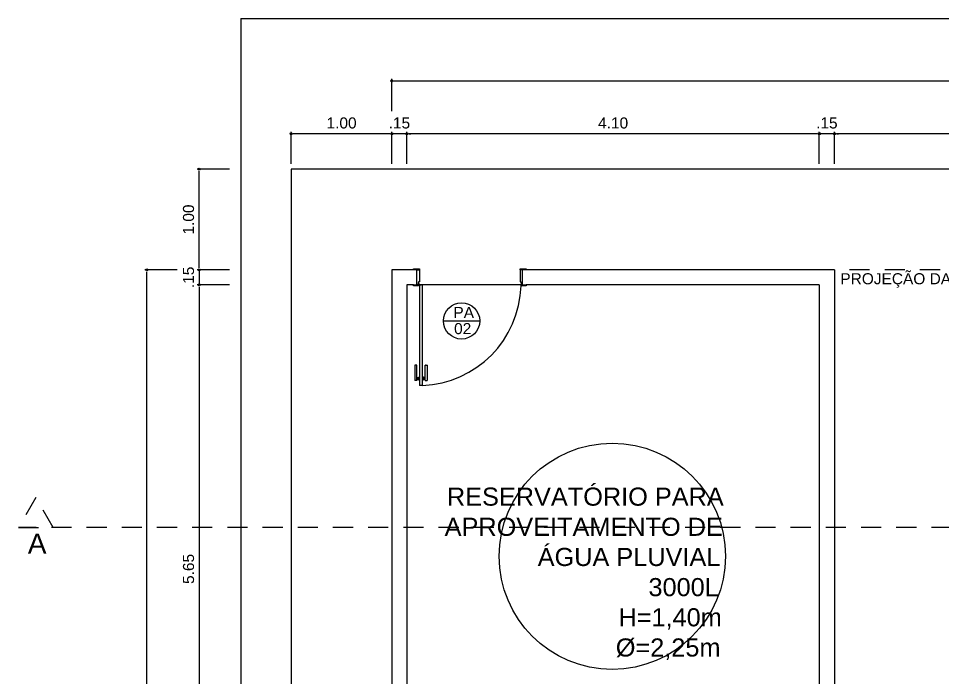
# Model space of a CAD drawing. Header units: millimetres. Extents: x 2125 to 3408, y 1171 to 1686.
# Drawn here: x 2412.9 to 2422.08, y 1450.55 to 1457.1 of the extents above; entities that cross this region are included whole.
import ezdxf

# ---------------------------------------------------------------- set-up
doc = ezdxf.new("R2010")
doc.units = ezdxf.units.MM
doc.linetypes.add('CONTORNO_QUADRO_T', pattern=[0.35, 0.2, -0.15])
for name, color, linetype in [('CALÇADA', 252, 'Continuous'), ('cotas', 7, 'Continuous'), ('ESQUADRIAS', 7, 'Continuous'), ('Esquadrias portas', 7, 'Continuous'), ('Layout_Equipamentos', 7, 'Continuous'), ('linha de corte', 1, 'Continuous'), ('PAREDE', 4, 'Continuous'), ('soleira piso', 7, 'Continuous'), ('TEXTO01', 7, 'Continuous')]:
    doc.layers.add(name, color=color, linetype=linetype)
doc.styles.add('ROMANS', font='arial.ttf')
doc.styles.add('TEXTO1', font='swissko.ttf', dxfattribs={"width": 0.6, "height": 0.1})
doc.dimstyles.new('ESCALA75', dxfattribs={"dimtxt": 0.11, "dimasz": 0.02, "dimexe": 0.02, "dimexo": 0.04, "dimgap": 0.05, "dimtad": 1, "dimzin": 4, "dimdsep": 46, "dimtxsty": 'ROMANS', "dimblk1": 'PPC', "dimblk2": 'PPC', "dimsah": 1, "dimcen": 0.02, "dimclrd": 7, "dimclre": 7, "dimclrt": 3, "dimazin": 1, "dimtfac": 1, "dimtix": 1, "dimtmove": 0, "dimatfit": 3, "dimldrblk": 'PPC', "dimfxl": 0, "dimtolj": 1, "dimtzin": 12, "dimarcsym": 0})

# ---------------------------------------------------------------- blocks, each defined once
blk = doc.blocks.new('PPC')
at = {"color": 2}
blk.add_circle((0, 0), 0.5, dxfattribs=at)
blk = doc.blocks.new('*D846')
at = {"layer": 'cotas', "color": 7, "lineweight": -2, "transparency": 16777216}
for p, q in [((2414.993, 1454.6006), (2414.673, 1454.6006)), ((2414.693, 1454.6206), (2414.693, 1454.6406)), ((2414.693, 1454.6006), (2414.693, 1454.4506)), ((2414.993, 1454.4506), (2414.673, 1454.4506)), ((2414.693, 1454.4306), (2414.693, 1454.4106))]:
    blk.add_line(p, q, dxfattribs=at)
at = {"layer": 'DEFPOINTS', "color": 0, "transparency": 16777216}
for p in [(2415.1726, 1454.6006), (2414.693, 1454.4506), (2415.3226, 1454.4506)]:
    blk.add_point(p, dxfattribs=at)
at = {"layer": 'cotas', "color": 7, "lineweight": -2, "transparency": 16777216, "xscale": 0.02, "yscale": 0.02, "zscale": 0.02}
for p, rotation in [((2414.693, 1454.6006), 270), ((2414.693, 1454.4506), 90)]:
    blk.add_blockref('PPC', p, dxfattribs=dict(at, rotation=rotation))
at = {"layer": 'cotas', "color": 3, "transparency": 16777216, "insert": (2414.5869, 1454.5256), "char_height": 0.11, "attachment_point": 5, "rotation": 90, "style": 'ROMANS'}
blk.add_mtext('\\A1;.15', dxfattribs=at)
blk = doc.blocks.new('*D865')
at = {"layer": 'cotas', "color": 7, "lineweight": -2, "transparency": 16777216}
for p, q in [((2421.0079, 1455.6544), (2421.0079, 1455.9744)), ((2428.0079, 1455.6544), (2428.0079, 1455.9744)), ((2427.9879, 1455.9544), (2421.0279, 1455.9544))]:
    blk.add_line(p, q, dxfattribs=at)
at = {"layer": 'DEFPOINTS', "color": 0, "transparency": 16777216}
for p in [(2421.0079, 1455.9544), (2421.0079, 1455.1643), (2428.0079, 1455.1643)]:
    blk.add_point(p, dxfattribs=at)
at = {"layer": 'cotas', "color": 7, "lineweight": -2, "transparency": 16777216, "xscale": 0.02, "yscale": 0.02, "zscale": 0.02, "rotation": 180}
blk.add_blockref('PPC', (2421.0079, 1455.9544), dxfattribs=at)
at = {"layer": 'cotas', "color": 7, "lineweight": -2, "transparency": 16777216, "xscale": 0.02, "yscale": 0.02, "zscale": 0.02}
blk.add_blockref('PPC', (2428.0079, 1455.9544), dxfattribs=at)
at = {"layer": 'cotas', "color": 3, "transparency": 16777216, "insert": (2424.5079, 1456.0606), "char_height": 0.11, "attachment_point": 5, "style": 'ROMANS'}
blk.add_mtext('\\A1;7.00', dxfattribs=at)
blk = doc.blocks.new('*D893')
at = {"layer": 'cotas', "color": 7, "lineweight": -2, "transparency": 16777216}
for p, q in [((2420.8579, 1455.6544), (2420.8579, 1455.9744)), ((2421.0079, 1455.6544), (2421.0079, 1455.9744)), ((2420.8379, 1455.9544), (2420.8179, 1455.9544)), ((2421.0079, 1455.9544), (2420.8579, 1455.9544)), ((2421.0279, 1455.9544), (2421.0479, 1455.9544))]:
    blk.add_line(p, q, dxfattribs=at)
at = {"layer": 'DEFPOINTS', "color": 0, "transparency": 16777216}
for p in [(2420.8579, 1455.9544), (2421.0079, 1455.1643), (2420.8579, 1455.0143)]:
    blk.add_point(p, dxfattribs=at)
at = {"layer": 'cotas', "color": 7, "lineweight": -2, "transparency": 16777216, "xscale": 0.02, "yscale": 0.02, "zscale": 0.02}
blk.add_blockref('PPC', (2420.8579, 1455.9544), dxfattribs=at)
at = {"layer": 'cotas', "color": 7, "lineweight": -2, "transparency": 16777216, "xscale": 0.02, "yscale": 0.02, "zscale": 0.02, "rotation": 180}
blk.add_blockref('PPC', (2421.0079, 1455.9544), dxfattribs=at)
at = {"layer": 'cotas', "color": 3, "transparency": 16777216, "insert": (2420.9329, 1456.0606), "char_height": 0.11, "attachment_point": 5, "style": 'ROMANS'}
blk.add_mtext('\\A1;.15', dxfattribs=at)
blk = doc.blocks.new('*D894')
at = {"layer": 'cotas', "color": 7, "lineweight": -2, "transparency": 16777216}
for p, q in [((2416.7579, 1455.6544), (2416.7579, 1455.9744)), ((2420.8579, 1455.6544), (2420.8579, 1455.9744)), ((2420.8379, 1455.9544), (2416.7779, 1455.9544))]:
    blk.add_line(p, q, dxfattribs=at)
at = {"layer": 'DEFPOINTS', "color": 0, "transparency": 16777216}
for p in [(2416.7579, 1455.9544), (2416.7579, 1455.0143), (2420.8579, 1455.0143)]:
    blk.add_point(p, dxfattribs=at)
at = {"layer": 'cotas', "color": 7, "lineweight": -2, "transparency": 16777216, "xscale": 0.02, "yscale": 0.02, "zscale": 0.02, "rotation": 180}
blk.add_blockref('PPC', (2416.7579, 1455.9544), dxfattribs=at)
at = {"layer": 'cotas', "color": 7, "lineweight": -2, "transparency": 16777216, "xscale": 0.02, "yscale": 0.02, "zscale": 0.02}
blk.add_blockref('PPC', (2420.8579, 1455.9544), dxfattribs=at)
at = {"layer": 'cotas', "color": 3, "transparency": 16777216, "insert": (2418.8079, 1456.0606), "char_height": 0.11, "attachment_point": 5, "style": 'ROMANS'}
blk.add_mtext('\\A1;4.10', dxfattribs=at)
blk = doc.blocks.new('*D895')
at = {"layer": 'cotas', "color": 7, "lineweight": -2, "transparency": 16777216}
for p, q in [((2416.6079, 1455.6544), (2416.6079, 1455.9744)), ((2416.7579, 1455.6544), (2416.7579, 1455.9744)), ((2416.5879, 1455.9544), (2416.5679, 1455.9544)), ((2416.7579, 1455.9544), (2416.6079, 1455.9544)), ((2416.7779, 1455.9544), (2416.7979, 1455.9544))]:
    blk.add_line(p, q, dxfattribs=at)
at = {"layer": 'DEFPOINTS', "color": 0, "transparency": 16777216}
for p in [(2416.6079, 1455.9544), (2416.6079, 1455.1643), (2416.7579, 1455.0143)]:
    blk.add_point(p, dxfattribs=at)
at = {"layer": 'cotas', "color": 7, "lineweight": -2, "transparency": 16777216, "xscale": 0.02, "yscale": 0.02, "zscale": 0.02}
blk.add_blockref('PPC', (2416.6079, 1455.9544), dxfattribs=at)
at = {"layer": 'cotas', "color": 7, "lineweight": -2, "transparency": 16777216, "xscale": 0.02, "yscale": 0.02, "zscale": 0.02, "rotation": 180}
blk.add_blockref('PPC', (2416.7579, 1455.9544), dxfattribs=at)
at = {"layer": 'cotas', "color": 3, "transparency": 16777216, "insert": (2416.6829, 1456.0606), "char_height": 0.11, "attachment_point": 5, "style": 'ROMANS'}
blk.add_mtext('\\A1;.15', dxfattribs=at)
blk = doc.blocks.new('new block2')
at = {"layer": 'ESQUADRIAS', "color": 3, "linetype": 'Continuous'}
for p, q in [((-0.135, 0.9598), (-0.135, 1.1115)), ((-0.115, 1.1115), (-0.115, 0.9598)), ((-0.092, 1.07), (-0.092, 1.11)), ((-0.058, 1.07), (-0.058, 1.11)), ((-0.035, 1.1115), (-0.035, 0.9598)), ((-0.015, 0.9598), (-0.015, 1.1115)), ((-0.1185, 0.9568), (-0.1325, 0.9568)), ((-0.0315, 0.9568), (-0.0175, 0.9568))]:
    blk.add_line(p, q, dxfattribs=at)
at = {"layer": 'ESQUADRIAS', "color": 3}
for p, q in [((-0.115, 1.1115), (-0.135, 1.1115)), ((-0.092, 1.11), (-0.09, 1.11)), ((-0.058, 1.11), (-0.06, 1.11)), ((-0.035, 1.1115), (-0.015, 1.1115)), ((-0.115, 1.1), (-0.092, 1.1)), ((-0.115, 1.09), (-0.092, 1.09)), ((-0.115, 1.08), (-0.092, 1.08)), ((-0.092, 1.07), (-0.09, 1.07)), ((-0.058, 1.07), (-0.06, 1.07)), ((-0.035, 1.1), (-0.058, 1.1)), ((-0.035, 1.09), (-0.058, 1.09)), ((-0.035, 1.08), (-0.058, 1.08))]:
    blk.add_line(p, q, dxfattribs=at)
at = {"layer": 'ESQUADRIAS', "color": 2}
for p, q in [((-0.09, 1.16), (-0.09, 0.16)), ((-0.09, 1.16), (-0.06, 1.16)), ((-0.06, 0.16), (-0.06, 1.16)), ((-0.09, 0.16), (-0.06, 0.16))]:
    blk.add_line(p, q, dxfattribs=at)
at = {"layer": 'ESQUADRIAS'}
for p, q in [((-0.0665, 0.1585), (-0.0635, 0.1585)), ((-0.0515, 0.1435), (-0.0515, 0.1465))]:
    blk.add_line(p, q, dxfattribs=at)
at = {"layer": 'ESQUADRIAS', "color": 3}
for points in [[(-1.12, 0.17), (-1.07, 0.17), (-1.07, 0.16), (-1.12, 0.16)], [(-0.05, 0.17), (0, 0.17), (0, 0.16), (-0.05, 0.16)], [(-1.12, 0.01), (-1.06, 0.01), (-1.06, 0), (-1.12, 0)], [(-0.06, 0.01), (-0.035, 0.01), (0, 0.01), (0, 0), (-0.06, 0)]]:
    blk.add_lwpolyline(points, close=True, dxfattribs=at)
at = {"layer": 'ESQUADRIAS', "color": 2}
for points in [[(-1.06, 0.13), (-1.07, 0.13), (-1.07, 0.16), (-1.085, 0.16), (-1.085, 0.01), (-1.06, 0.01)], [(-0.06, 0.13), (-0.05, 0.13), (-0.05, 0.16), (-0.035, 0.16), (-0.035, 0.01), (-0.06, 0.01)]]:
    blk.add_lwpolyline(points, close=True, dxfattribs=at)
at = {"layer": 'ESQUADRIAS', "color": 1}
for points in [[(-0.0545, 0.159, -0.236068), (-0.0525, 0.16), (-0.055, 0.16), (-0.075, 0.16), (-0.075, 0.159)], [(-0.051, 0.1555, 0.236068), (-0.05, 0.1575), (-0.05, 0.155), (-0.05, 0.135), (-0.051, 0.135)]]:
    blk.add_lwpolyline(points, format="xyb", close=True, dxfattribs=at)
at = {"layer": 'ESQUADRIAS'}
for points in [[(-0.0675, 0.1577), (-0.0665, 0.1585), (-0.0665, 0.159)], [(-0.0654, 0.1577), (-0.0654, 0.1575), (-0.0675, 0.1575), (-0.0675, 0.1577), (-0.0625, 0.1577), (-0.0625, 0.1575), (-0.0646, 0.1575), (-0.0646, 0.1577)], [(-0.0625, 0.1577), (-0.0635, 0.1585), (-0.0635, 0.159)], [(-0.0523, 0.1446), (-0.0525, 0.1446), (-0.0525, 0.1425), (-0.0523, 0.1425), (-0.0523, 0.1475), (-0.0525, 0.1475), (-0.0525, 0.1454), (-0.0523, 0.1454)], [(-0.0523, 0.1475), (-0.0515, 0.1465), (-0.051, 0.1465)], [(-0.0523, 0.1425), (-0.0515, 0.1435), (-0.051, 0.1435)]]:
    blk.add_lwpolyline(points, dxfattribs=at)
at = {"layer": 'ESQUADRIAS', "color": 1}
blk.add_circle((-0.0525, 0.1575), 0.0025, dxfattribs=at)
at = {"layer": 'ESQUADRIAS', "color": 3, "linetype": 'Continuous'}
for centre, start, end in [((-0.132, 0.9598), 180, 260.53768), ((-0.118, 0.9598), 260.53768, 360), ((-0.032, 0.9598), 180, 279.46232), ((-0.018, 0.9598), 279.46232, 0)]:
    blk.add_arc(centre, 0.003, start, end, dxfattribs=at)
at = {"layer": 'Esquadrias portas'}
blk.add_arc((-0.0469, 0.1373), 1.0236, 92.41211, 178.17437, dxfattribs=at)
blk = doc.blocks.new('*D951')
at = {"layer": 'cotas', "color": 7, "lineweight": -2, "transparency": 16777216}
for p, q in [((2416.6079, 1456.1788), (2416.6079, 1456.4988)), ((2416.6279, 1456.4788), (2461.3879, 1456.4788)), ((2461.4079, 1456.1788), (2461.4079, 1456.4988))]:
    blk.add_line(p, q, dxfattribs=at)
at = {"layer": 'DEFPOINTS', "color": 0, "transparency": 16777216}
for p in [(2461.4079, 1456.4788), (2416.6079, 1454.6006), (2461.4079, 1454.6006)]:
    blk.add_point(p, dxfattribs=at)
at = {"layer": 'cotas', "color": 7, "lineweight": -2, "transparency": 16777216, "xscale": 0.02, "yscale": 0.02, "zscale": 0.02, "rotation": 180}
blk.add_blockref('PPC', (2416.6079, 1456.4788), dxfattribs=at)
at = {"layer": 'cotas', "color": 7, "lineweight": -2, "transparency": 16777216, "xscale": 0.02, "yscale": 0.02, "zscale": 0.02}
blk.add_blockref('PPC', (2461.4079, 1456.4788), dxfattribs=at)
at = {"layer": 'cotas', "color": 3, "transparency": 16777216, "insert": (2439.0079, 1456.585), "char_height": 0.11, "attachment_point": 5, "style": 'ROMANS'}
blk.add_mtext('\\A1;44.80', dxfattribs=at)
blk = doc.blocks.new('*D953')
at = {"layer": 'cotas', "color": 7, "lineweight": -2, "transparency": 16777216}
for p, q in [((2415.6079, 1455.6544), (2415.6079, 1455.9744)), ((2416.6079, 1455.6544), (2416.6079, 1455.9744)), ((2416.5879, 1455.9544), (2415.6279, 1455.9544))]:
    blk.add_line(p, q, dxfattribs=at)
at = {"layer": 'DEFPOINTS', "color": 0, "transparency": 16777216}
for p in [(2415.6079, 1455.9544), (2415.6079, 1454.6006), (2416.6079, 1454.6006)]:
    blk.add_point(p, dxfattribs=at)
at = {"layer": 'cotas', "color": 7, "lineweight": -2, "transparency": 16777216, "xscale": 0.02, "yscale": 0.02, "zscale": 0.02, "rotation": 180}
blk.add_blockref('PPC', (2415.6079, 1455.9544), dxfattribs=at)
at = {"layer": 'cotas', "color": 7, "lineweight": -2, "transparency": 16777216, "xscale": 0.02, "yscale": 0.02, "zscale": 0.02}
blk.add_blockref('PPC', (2416.6079, 1455.9544), dxfattribs=at)
at = {"layer": 'cotas', "color": 3, "transparency": 16777216, "insert": (2416.1079, 1456.0606), "char_height": 0.11, "attachment_point": 5, "style": 'ROMANS'}
blk.add_mtext('\\A1;1.00', dxfattribs=at)
blk = doc.blocks.new('*D900')
at = {"layer": 'cotas', "color": 7, "lineweight": -2, "transparency": 16777216}
for p, q in [((2414.993, 1454.4506), (2414.673, 1454.4506)), ((2414.693, 1454.4306), (2414.693, 1448.8206)), ((2414.993, 1448.8006), (2414.673, 1448.8006))]:
    blk.add_line(p, q, dxfattribs=at)
at = {"layer": 'DEFPOINTS', "color": 0, "transparency": 16777216}
for p in [(2415.3226, 1454.4506), (2414.693, 1448.8006), (2415.3226, 1448.8006)]:
    blk.add_point(p, dxfattribs=at)
at = {"layer": 'cotas', "color": 7, "lineweight": -2, "transparency": 16777216, "xscale": 0.02, "yscale": 0.02, "zscale": 0.02}
for p, rotation in [((2414.693, 1454.4506), 90), ((2414.693, 1448.8006), 270)]:
    blk.add_blockref('PPC', p, dxfattribs=dict(at, rotation=rotation))
at = {"layer": 'cotas', "color": 3, "transparency": 16777216, "insert": (2414.5869, 1451.6256), "char_height": 0.11, "attachment_point": 5, "rotation": 90, "style": 'ROMANS'}
blk.add_mtext('\\A1;5.65', dxfattribs=at)
blk = doc.blocks.new('*D902')
at = {"layer": 'cotas', "color": 7, "lineweight": -2, "transparency": 16777216}
for p, q in [((2414.993, 1455.6006), (2414.673, 1455.6006)), ((2414.693, 1454.6206), (2414.693, 1455.5806)), ((2414.993, 1454.6006), (2414.673, 1454.6006))]:
    blk.add_line(p, q, dxfattribs=at)
at = {"layer": 'DEFPOINTS', "color": 0, "transparency": 16777216}
for p in [(2414.693, 1455.6006), (2415.1726, 1455.6006), (2415.1726, 1454.6006)]:
    blk.add_point(p, dxfattribs=at)
at = {"layer": 'cotas', "color": 7, "lineweight": -2, "transparency": 16777216, "xscale": 0.02, "yscale": 0.02, "zscale": 0.02}
for p, rotation in [((2414.693, 1455.6006), 90), ((2414.693, 1454.6006), 270)]:
    blk.add_blockref('PPC', p, dxfattribs=dict(at, rotation=rotation))
at = {"layer": 'cotas', "color": 3, "transparency": 16777216, "insert": (2414.5869, 1455.1006), "char_height": 0.11, "attachment_point": 5, "rotation": 90, "style": 'ROMANS'}
blk.add_mtext('\\A1;1.00', dxfattribs=at)
blk = doc.blocks.new('*D903')
at = {"layer": 'cotas', "color": 7, "lineweight": -2, "transparency": 16777216}
for p, q in [((2414.4726, 1454.6006), (2414.1526, 1454.6006)), ((2414.1726, 1439.2206), (2414.1726, 1454.5806)), ((2414.4726, 1439.2006), (2414.1526, 1439.2006))]:
    blk.add_line(p, q, dxfattribs=at)
at = {"layer": 'DEFPOINTS', "color": 0, "transparency": 16777216}
for p in [(2414.1726, 1454.6006), (2415.1726, 1454.6006), (2415.1726, 1439.2006)]:
    blk.add_point(p, dxfattribs=at)
at = {"layer": 'cotas', "color": 7, "lineweight": -2, "transparency": 16777216, "xscale": 0.02, "yscale": 0.02, "zscale": 0.02}
for p, rotation in [((2414.1726, 1454.6006), 90), ((2414.1726, 1439.2006), 270)]:
    blk.add_blockref('PPC', p, dxfattribs=dict(at, rotation=rotation))
at = {"layer": 'cotas', "color": 3, "transparency": 16777216, "insert": (2414.0665, 1446.9006), "char_height": 0.11, "attachment_point": 5, "rotation": 90, "style": 'ROMANS'}
blk.add_mtext('\\A1;15.40', dxfattribs=at)

msp = doc.modelspace()

# ---------------------------------------------------------------- linework, layer by layer
at = {"linetype": 'Continuous'}
for q in [(2475.5479, 1457.1006), (2415.1079, 1433.2706)]:
    msp.add_line((2415.1079, 1457.1006), q, dxfattribs=at)
at = {"layer": 'CALÇADA', "linetype": 'Continuous'}
msp.add_line((2462.4079, 1455.6006), (2415.6079, 1455.6006), dxfattribs=at)
at = {"layer": 'CALÇADA'}
msp.add_line((2415.6079, 1455.6006), (2415.6079, 1438.2006), dxfattribs=at)
at = {"layer": 'Layout_Equipamentos'}
msp.add_circle((2418.7996, 1451.7518), 1.125, dxfattribs=at)
at = {"layer": 'linha de corte', "linetype": 'CONTORNO_QUADRO_T'}
msp.add_line((2477.4728, 1452.0361), (2412.8958, 1452.0361), dxfattribs=at)
msp.add_lwpolyline([(2413.069, 1452.3361), (2412.8958, 1452.0361), (2413.2422, 1452.0361)], close=True, dxfattribs=at)
at = {"layer": 'PAREDE'}
for p, q in [((2416.6079, 1454.6006), (2416.6079, 1445.0006)), ((2416.8229, 1454.6006), (2416.6079, 1454.6006)), ((2421.0079, 1454.6006), (2417.9429, 1454.6006)), ((2421.0079, 1454.6006), (2421.0079, 1448.8006)), ((2416.7579, 1454.4506), (2416.7579, 1448.8006)), ((2416.8229, 1454.4506), (2416.7579, 1454.4506)), ((2420.8579, 1454.4506), (2417.9429, 1454.4506)), ((2420.8579, 1454.4506), (2420.8579, 1448.8006)), ((2421.0079, 1454.4506), (2421.0079, 1448.8006))]:
    msp.add_line(p, q, dxfattribs=at)
at = {"layer": 'soleira piso'}
msp.add_line((2417.8929, 1454.4506), (2416.9129, 1454.4506), dxfattribs=at)
at = {"layer": 'TEXTO01', "linetype": 'CONTORNO_QUADRO_T'}
msp.add_line((2428.0079, 1454.6006), (2421.0079, 1454.6006), dxfattribs=at)
at = {"layer": 'TEXTO01'}
msp.add_line((2417.1208, 1454.0922), (2417.4816, 1454.0922), dxfattribs=at)
msp.add_circle((2417.3012, 1454.0922), 0.1804, dxfattribs=at)

# ---------------------------------------------------------------- block references
at = {"layer": 'TEXTO01', "rotation": 180}
msp.add_blockref('new block2', (2416.8229, 1454.6106), dxfattribs=at)

# ---------------------------------------------------------------- texts
at = {"layer": 'linha de corte', "ltscale": 0.0001, "insert": (2412.9884, 1451.9772), "char_height": 0.12, "width": 0.619452, "attachment_point": 1, "style": 'TEXTO1'}
msp.add_mtext('{\\fSansSerif|b0|i0|c2|p2;\\H1.6667x;\\W1;A}', dxfattribs=at)
at = {"layer": 'TEXTO01', "ltscale": 0.0001, "attachment_point": 1, "style": 'TEXTO1'}
for s, insert, char_height, width in [('{\\fSansSerif|b0|i0|c2|p2;\\W1;PROJEÇÃO DA COBERTURA}', (2421.0669, 1454.567), 0.11, 2.120443), ('{\\fSansSerif|b0|i0|c2|p2;\\W1;PA}', (2417.2201, 1454.2317), 0.11, 0.330365), ('{\\fSansSerif|b0|i0|c2|p2;\\W1;02}', (2417.2268, 1454.0711), 0.11, 0.330365), ('\\pi0.91626;{\\fSansSerif|b0|i0|c2|p2;\\H1.5x;\\W1;\\C2;RESERVATÓRIO PARA\\P\\pi0.89378;APROVEITAMENTO DE\\P\\pi1.8187;ÁGUA PLUVIAL\\P\\pi2.9202;3000L\\P\\pi2.6219;H=1,40m\\P\\pi2.5954;Ø=2,25m}', (2416.2391, 1452.4349), 0.12, 3.924602)]:
    msp.add_mtext(s, dxfattribs=dict(at, insert=insert, char_height=char_height, width=width))

# ---------------------------------------------------------------- dimensions: what is measured, and where the dimension line sits
at = {"layer": 'cotas'}
for base, p1, p2, picture, middle in [((2461.4079, 1456.4788), (2416.6079, 1454.6006), (2461.4079, 1454.6006), '*D951', (2439.0079, 1456.585)), ((2415.6079, 1455.9544), (2416.6079, 1454.6006), (2415.6079, 1454.6006), '*D953', (2416.1079, 1456.0606)), ((2420.8579, 1455.9544), (2421.0079, 1455.1643), (2420.8579, 1455.0143), '*D893', (2420.9329, 1456.0606)), ((2421.0079, 1455.9544), (2428.0079, 1455.1643), (2421.0079, 1455.1643), '*D865', (2424.5079, 1456.0606))]:
    dim = msp.add_linear_dim(base=base, p1=p1, p2=p2, dimstyle='ESCALA75', dxfattribs=at)
    dim.commit()
    dim.dimension.update_dxf_attribs({"geometry": picture, "text_midpoint": middle})
for base, p1, p2, picture, middle in [((2416.6079, 1455.9544), (2416.7579, 1455.0143), (2416.6079, 1455.1643), '*D895', (2416.6829, 1456.0606)), ((2416.7579, 1455.9544), (2420.8579, 1455.0143), (2416.7579, 1455.0143), '*D894', (2418.8079, 1456.0606))]:
    dim = msp.add_linear_dim(base=base, p1=p1, p2=p2, dimstyle='ESCALA75', override={"dimtmove": 1}, dxfattribs=at)
    dim.commit()
    dim.dimension.update_dxf_attribs({"geometry": picture, "text_midpoint": middle})
for base, p1, p2, picture, middle in [((2414.693, 1455.6006), (2415.1726, 1454.6006), (2415.1726, 1455.6006), '*D902', (2414.5869, 1455.1006)), ((2414.1726, 1454.6006), (2415.1726, 1439.2006), (2415.1726, 1454.6006), '*D903', (2414.0665, 1446.9006)), ((2414.693, 1454.4506), (2415.1726, 1454.6006), (2415.3226, 1454.4506), '*D846', (2414.5869, 1454.5256)), ((2414.693, 1448.8006), (2415.3226, 1454.4506), (2415.3226, 1448.8006), '*D900', (2414.5869, 1451.6256))]:
    dim = msp.add_linear_dim(base=base, p1=p1, p2=p2, angle=90, dimstyle='ESCALA75', dxfattribs=at)
    dim.commit()
    dim.dimension.update_dxf_attribs({"geometry": picture, "text_midpoint": middle})

doc.saveas('drawing.dxf')
